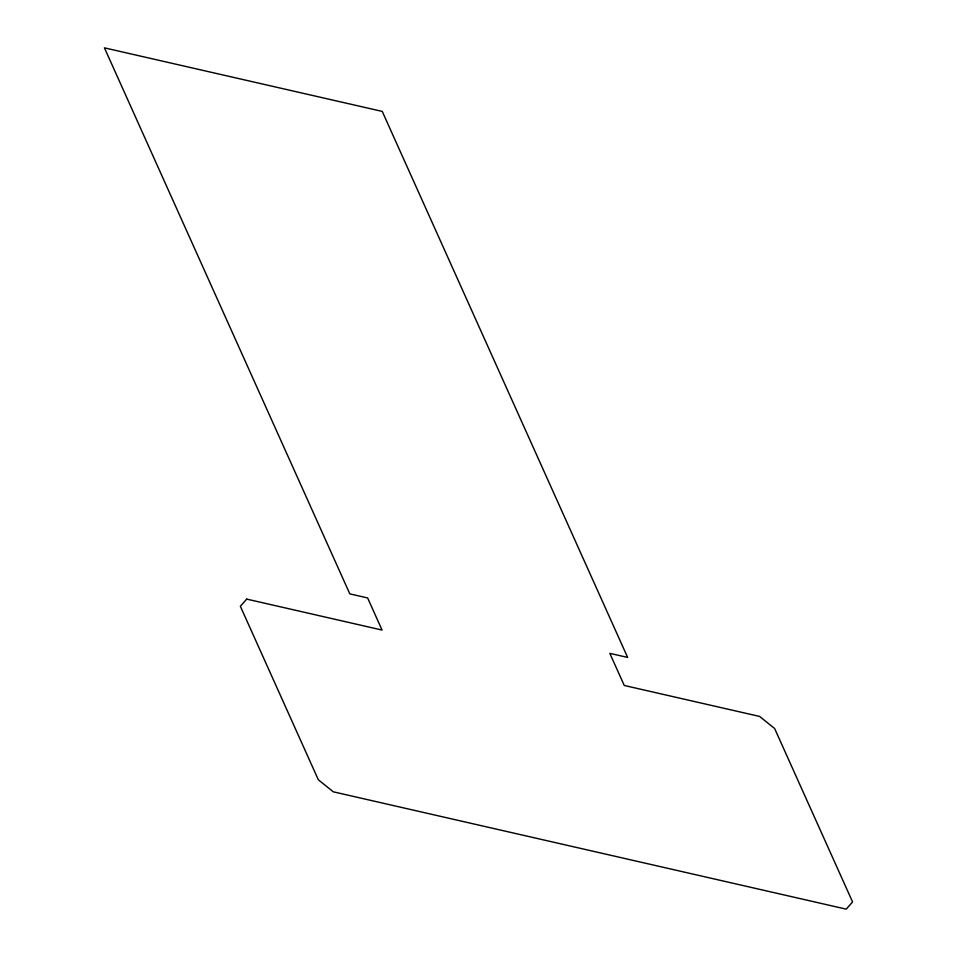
<?xml version="1.0" encoding="UTF-8"?>
<svg xmlns="http://www.w3.org/2000/svg" width="957" height="957" viewBox="0 0 957 957"><rect width="100%" height="100%" fill="white"/><g stroke="black" fill="none" stroke-linecap="round" stroke-linejoin="round"><path stroke-width="1.44" d="M246.715 599.106L240.363 606.295L318.31 779.74L333.323 791.822L846.215 909.15L852.579 901.961L774.632 728.516L759.607 716.434L624.263 685.475L609.824 653.356L627.636 657.423L382.25 111.407L104.421 47.85L349.819 593.878L367.632 597.946L382.058 630.065L246.715 599.106"/></g></svg>
